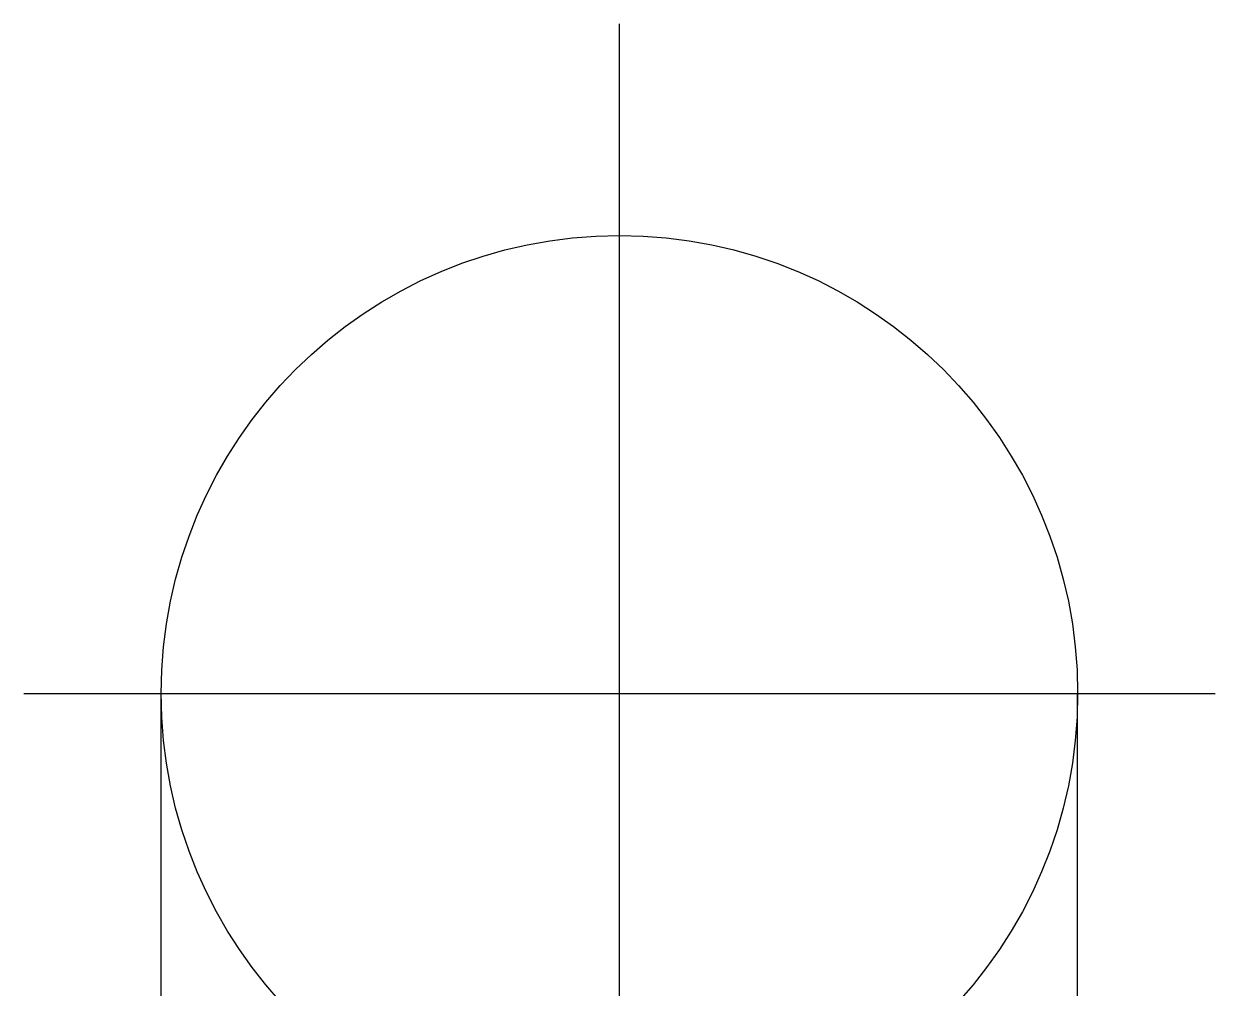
# Model space of a CAD drawing. Header units: millimetres. Extents: x -69706 to 52883, y -6882 to 68885.
# Drawn here: x -30047.5 to -29898.9, y 36104.3 to 36224.6 of the extents above; entities that cross this region are included whole.
import ezdxf

# ---------------------------------------------------------------- set-up
doc = ezdxf.new("R2010")
doc.units = ezdxf.units.MM
doc.layers.add('XFM1Q40$0$COL', color=1, linetype='Continuous')
doc.layers.add('XFM1Q40$0$M-EQPM-MAU', color=22, linetype='Continuous')

# ---------------------------------------------------------------- blocks, each defined once
blk = doc.blocks.new('XFM1Q40$0$A$C6DF15AF1')
at = {"layer": 'XFM1Q40$0$M-EQPM-MAU'}
for p, q in [((13628.898, -13987.774, 3.078), (13628.898, -14002.633, 3.078)), ((13584.231, -13989.488, 3.078), (13628.898, -13989.488, 3.078)), ((13584.231, -13995.203, 3.078), (13637.254, -13995.203, 3.078)), ((13584.231, -14000.918, 3.078), (13628.898, -14000.918, 3.078))]:
    blk.add_line(p, q, dxfattribs=at)
blk.add_circle((13628.898, -13995.203, 3.078), 5.715, dxfattribs=at)
blk = doc.blocks.new('XFM1Q40$0$A$C400517eb')
at = {"layer": 'XFM1Q40$0$COL', "xscale": 10.00000000000001, "yscale": 10.00000000000001, "zscale": 10.00000000000001, "rotation": 90}
blk.add_blockref('XFM1Q40$0$A$C6DF15AF1', (147014.81, -51517.22), dxfattribs=at)

msp = doc.modelspace()

# ---------------------------------------------------------------- block references
msp.add_blockref('XFM1Q40$0$A$C400517eb', (-316940.039, -48630.666))

doc.saveas('drawing.dxf')
